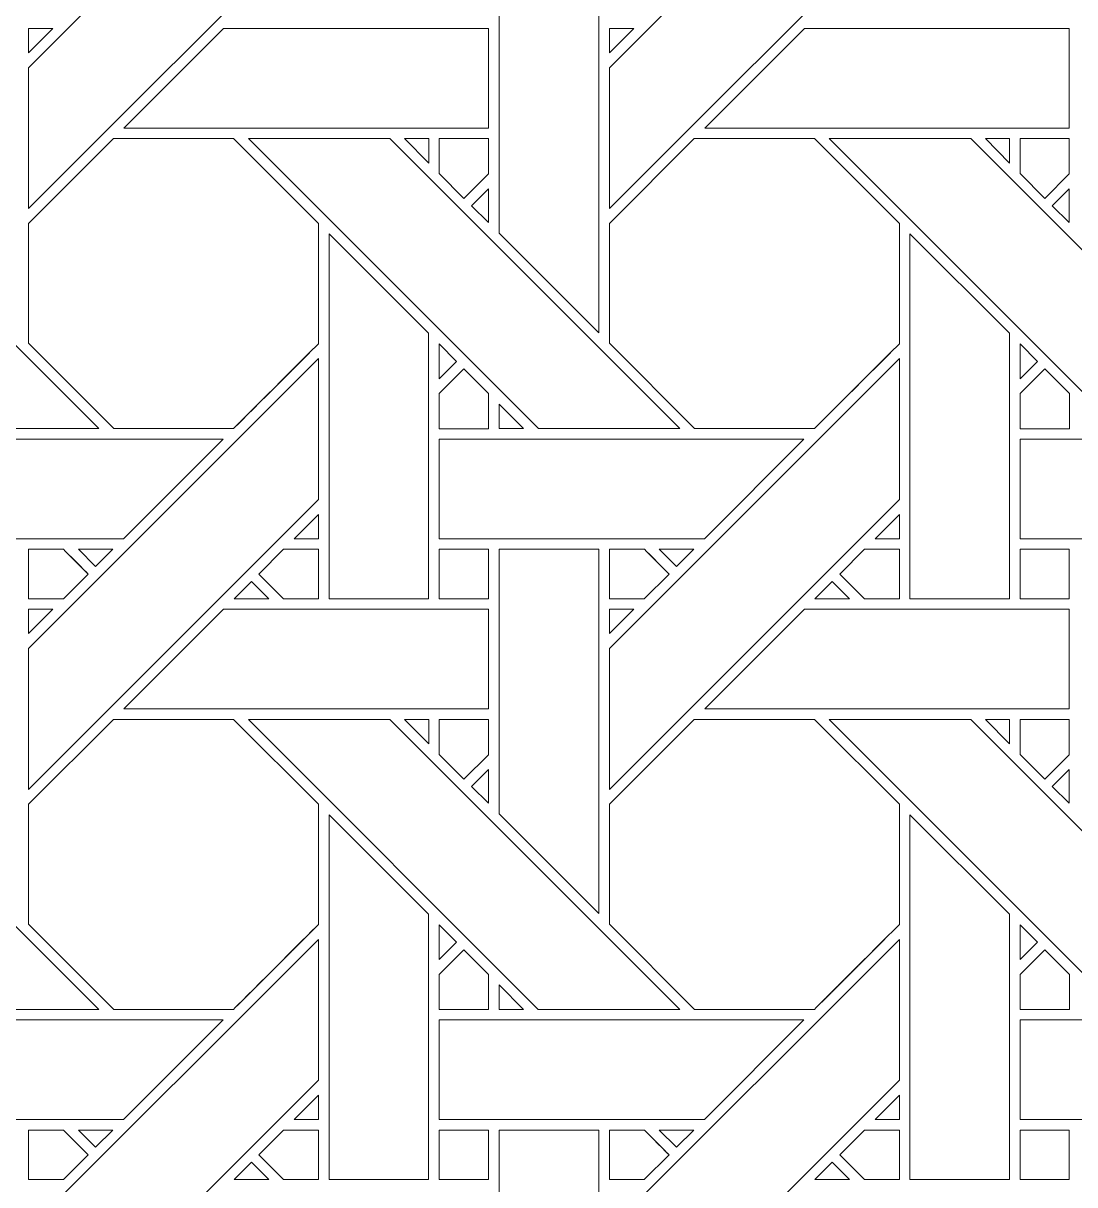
# Model space of a CAD drawing. Header units: inches. Extents: x 2.4 to 22.4, y -0.9 to 19.1.
# Drawn here: x 14.509 to 16.227, y 8.097 to 9.995 of the extents above; entities that cross this region are included whole.
import ezdxf

# ---------------------------------------------------------------- set-up
doc = ezdxf.new("R2010")
doc.units = ezdxf.units.IN
doc.header["$MEASUREMENT"] = 0
doc.layers.add('Design', color=7, linetype='Continuous', lineweight=0)

msp = doc.modelspace()

# ---------------------------------------------------------------- linework, layer by layer
at = {"layer": 'Design'}
for points, knots in [([(12.3829, 19.0948), (6.86, 19.0948), (2.3829, 14.6176), (2.3829, 9.0948), (2.3829, 3.5719), (6.86, -0.9052), (12.3829, -0.9052), (17.9057, -0.9052), (22.3829, 3.5719), (22.3829, 9.0948), (22.3829, 14.6176), (17.9057, 19.0948), (12.3829, 19.0948)], [0, 0, 0, 0, 1, 1, 1, 2, 2, 2, 3, 3, 3, 4, 4, 4, 4]), ([(12.3829, 17.972), (7.4801, 17.972), (3.5056, 13.9975), (3.5056, 9.0948), (3.5056, 4.192), (7.4801, 0.2175), (12.3829, 0.2175), (17.2856, 0.2175), (21.2601, 4.192), (21.2601, 9.0948), (21.2601, 13.9975), (17.2856, 17.972), (12.3829, 17.972)], [0, 0, 0, 0, 1, 1, 1, 2, 2, 2, 3, 3, 3, 4, 4, 4, 4]), ([(14.9915, 10.1654), (14.9915, 10.1654), (14.5179, 9.6917), (14.5179, 9.6917), (14.5179, 9.6917), (14.5179, 9.9218), (14.5179, 9.9218), (14.5179, 9.9218), (14.9915, 10.3954), (14.9915, 10.3954), (14.9915, 10.3954), (14.9915, 10.1654), (14.9915, 10.1654)], [0, 0, 0, 0, 1, 1, 1, 2, 2, 2, 3, 3, 3, 4, 4, 4, 4]), ([(15.9403, 10.1654), (15.9403, 10.1654), (15.4666, 9.6917), (15.4666, 9.6917), (15.4666, 9.6917), (15.4666, 9.9218), (15.4666, 9.9218), (15.4666, 9.9218), (15.9403, 10.3954), (15.9403, 10.3954), (15.9403, 10.3954), (15.9403, 10.1654), (15.9403, 10.1654)], [0, 0, 0, 0, 1, 1, 1, 2, 2, 2, 3, 3, 3, 4, 4, 4, 4]), ([(15.2865, 9.6517), (15.2865, 9.6517), (15.2865, 10.0839), (15.2865, 10.0839), (15.2865, 10.0839), (15.4494, 10.0839), (15.4494, 10.0839), (15.4494, 10.0839), (15.4494, 9.4888), (15.4494, 9.4888), (15.4494, 9.4888), (15.2865, 9.6517), (15.2865, 9.6517)], [0, 0, 0, 0, 1, 1, 1, 2, 2, 2, 3, 3, 3, 4, 4, 4, 4]), ([(14.5577, 9.986), (14.5577, 9.986), (14.5179, 9.9462), (14.5179, 9.9462), (14.5179, 9.9462), (14.5179, 9.986), (14.5179, 9.986), (14.5179, 9.986), (14.5577, 9.986), (14.5577, 9.986)], [0, 0, 0, 0, 1, 1, 1, 2, 2, 2, 3, 3, 3, 3]), ([(15.269, 9.986), (15.269, 9.986), (15.269, 9.8232), (15.269, 9.8232), (15.269, 9.8232), (14.6737, 9.8232), (14.6737, 9.8232), (14.6737, 9.8232), (14.8365, 9.986), (14.8365, 9.986), (14.8365, 9.986), (15.269, 9.986), (15.269, 9.986)], [0, 0, 0, 0, 1, 1, 1, 2, 2, 2, 3, 3, 3, 4, 4, 4, 4]), ([(15.5064, 9.986), (15.5064, 9.986), (15.4666, 9.9462), (15.4666, 9.9462), (15.4666, 9.9462), (15.4666, 9.986), (15.4666, 9.986), (15.4666, 9.986), (15.5064, 9.986), (15.5064, 9.986)], [0, 0, 0, 0, 1, 1, 1, 2, 2, 2, 3, 3, 3, 3]), ([(16.2177, 9.986), (16.2177, 9.986), (16.2177, 9.8232), (16.2177, 9.8232), (16.2177, 9.8232), (15.6224, 9.8232), (15.6224, 9.8232), (15.6224, 9.8232), (15.7853, 9.986), (15.7853, 9.986), (15.7853, 9.986), (16.2177, 9.986), (16.2177, 9.986)], [0, 0, 0, 0, 1, 1, 1, 2, 2, 2, 3, 3, 3, 4, 4, 4, 4]), ([(14.6329, 9.3324), (14.6329, 9.3324), (14.4018, 9.3324), (14.4018, 9.3324), (14.4018, 9.3324), (13.9283, 9.8061), (13.9283, 9.8061), (13.9283, 9.8061), (14.1592, 9.8061), (14.1592, 9.8061), (14.1592, 9.8061), (14.6329, 9.3324), (14.6329, 9.3324)], [0, 0, 0, 0, 1, 1, 1, 2, 2, 2, 3, 3, 3, 4, 4, 4, 4]), ([(14.6566, 9.8061), (14.6566, 9.8061), (14.8528, 9.8061), (14.8528, 9.8061), (14.8528, 9.8061), (14.9915, 9.6673), (14.9915, 9.6673), (14.9915, 9.6673), (14.9915, 9.4711), (14.9915, 9.4711), (14.9737, 9.4532), (14.8618, 9.3414), (14.8528, 9.3324), (14.8528, 9.3324), (14.6571, 9.3324), (14.6571, 9.3324), (14.6571, 9.3324), (14.5179, 9.4717), (14.5179, 9.4717), (14.5179, 9.4717), (14.5179, 9.6673), (14.5179, 9.6673), (14.5179, 9.6673), (14.6566, 9.8061), (14.6566, 9.8061)], [0, 0, 0, 0, 1, 1, 1, 2, 2, 2, 3, 3, 3, 4, 4, 4, 5, 5, 5, 6, 6, 6, 7, 7, 7, 8, 8, 8, 8]), ([(14.9915, 9.4711), (14.9733, 9.4528), (14.8615, 9.3411), (14.8528, 9.3324), (14.8528, 9.3324), (14.6571, 9.3324), (14.6571, 9.3324), (14.6571, 9.3324), (14.5179, 9.4717), (14.5179, 9.4717), (14.5179, 9.4717), (14.5179, 9.6673), (14.5179, 9.6673), (14.5179, 9.6673), (14.6566, 9.8061), (14.6566, 9.8061), (14.6566, 9.8061), (14.8528, 9.8061), (14.8528, 9.8061), (14.8528, 9.8061), (14.9915, 9.6673), (14.9915, 9.6673), (14.9915, 9.6673), (14.9915, 9.4711), (14.9915, 9.4711)], [0, 0, 0, 0, 1, 1, 1, 2, 2, 2, 3, 3, 3, 4, 4, 4, 5, 5, 5, 6, 6, 6, 7, 7, 7, 8, 8, 8, 8]), ([(15.5816, 9.3324), (15.5816, 9.3324), (15.3506, 9.3324), (15.3506, 9.3324), (15.3506, 9.3324), (14.877, 9.8061), (14.877, 9.8061), (14.877, 9.8061), (15.1079, 9.8061), (15.1079, 9.8061), (15.1079, 9.8061), (15.5816, 9.3324), (15.5816, 9.3324)], [0, 0, 0, 0, 1, 1, 1, 2, 2, 2, 3, 3, 3, 4, 4, 4, 4]), ([(15.1321, 9.8061), (15.1321, 9.8061), (15.1715, 9.8061), (15.1715, 9.8061), (15.1715, 9.8061), (15.1715, 9.7662), (15.1715, 9.7662), (15.1715, 9.7662), (15.1321, 9.8061), (15.1321, 9.8061)], [0, 0, 0, 0, 1, 1, 1, 2, 2, 2, 3, 3, 3, 3]), ([(15.269, 9.8061), (15.269, 9.8061), (15.269, 9.7485), (15.269, 9.7485), (15.269, 9.7485), (15.2291, 9.7085), (15.2291, 9.7085), (15.2291, 9.7085), (15.1887, 9.7489), (15.1887, 9.7489), (15.1887, 9.7489), (15.1887, 9.8061), (15.1887, 9.8061), (15.1887, 9.8061), (15.269, 9.8061), (15.269, 9.8061)], [0, 0, 0, 0, 1, 1, 1, 2, 2, 2, 3, 3, 3, 4, 4, 4, 5, 5, 5, 5]), ([(15.2291, 9.7085), (15.2291, 9.7085), (15.1887, 9.7489), (15.1887, 9.7489), (15.1887, 9.7489), (15.1887, 9.8061), (15.1887, 9.8061), (15.1887, 9.8061), (15.269, 9.8061), (15.269, 9.8061), (15.269, 9.8061), (15.269, 9.7485), (15.269, 9.7485), (15.269, 9.7485), (15.2291, 9.7085), (15.2291, 9.7085)], [0, 0, 0, 0, 1, 1, 1, 2, 2, 2, 3, 3, 3, 4, 4, 4, 5, 5, 5, 5]), ([(15.6053, 9.8061), (15.6053, 9.8061), (15.8015, 9.8061), (15.8015, 9.8061), (15.8015, 9.8061), (15.9403, 9.6673), (15.9403, 9.6673), (15.9403, 9.6673), (15.9403, 9.4711), (15.9403, 9.4711), (15.9225, 9.4532), (15.8105, 9.3414), (15.8016, 9.3324), (15.8016, 9.3324), (15.6058, 9.3324), (15.6058, 9.3324), (15.6058, 9.3324), (15.4666, 9.4717), (15.4666, 9.4717), (15.4666, 9.4717), (15.4666, 9.6673), (15.4666, 9.6673), (15.4666, 9.6673), (15.6053, 9.8061), (15.6053, 9.8061)], [0, 0, 0, 0, 1, 1, 1, 2, 2, 2, 3, 3, 3, 4, 4, 4, 5, 5, 5, 6, 6, 6, 7, 7, 7, 8, 8, 8, 8]), ([(15.9403, 9.4711), (15.9227, 9.4534), (15.8107, 9.3416), (15.8016, 9.3324), (15.8016, 9.3324), (15.6058, 9.3324), (15.6058, 9.3324), (15.6058, 9.3324), (15.4666, 9.4717), (15.4666, 9.4717), (15.4666, 9.4717), (15.4666, 9.6673), (15.4666, 9.6673), (15.4666, 9.6673), (15.6053, 9.8061), (15.6053, 9.8061), (15.6053, 9.8061), (15.8015, 9.8061), (15.8015, 9.8061), (15.8015, 9.8061), (15.9403, 9.6673), (15.9403, 9.6673), (15.9403, 9.6673), (15.9403, 9.4711), (15.9403, 9.4711)], [0, 0, 0, 0, 1, 1, 1, 2, 2, 2, 3, 3, 3, 4, 4, 4, 5, 5, 5, 6, 6, 6, 7, 7, 7, 8, 8, 8, 8]), ([(16.2993, 9.3324), (16.2993, 9.3324), (15.8257, 9.8061), (15.8257, 9.8061), (15.8257, 9.8061), (16.0567, 9.8061), (16.0567, 9.8061), (16.0567, 9.8061), (16.5303, 9.3324), (16.5303, 9.3324), (16.5303, 9.3324), (16.2993, 9.3324), (16.2993, 9.3324)], [0, 0, 0, 0, 1, 1, 1, 2, 2, 2, 3, 3, 3, 4, 4, 4, 4]), ([(16.1202, 9.8061), (16.1202, 9.8061), (16.1202, 9.7662), (16.1202, 9.7662), (16.1202, 9.7662), (16.0808, 9.8061), (16.0808, 9.8061), (16.0808, 9.8061), (16.1202, 9.8061), (16.1202, 9.8061)], [0, 0, 0, 0, 1, 1, 1, 2, 2, 2, 3, 3, 3, 3]), ([(16.2177, 9.8061), (16.2177, 9.8061), (16.2177, 9.7485), (16.2177, 9.7485), (16.2177, 9.7485), (16.1778, 9.7085), (16.1778, 9.7085), (16.1778, 9.7085), (16.1375, 9.7489), (16.1375, 9.7489), (16.1375, 9.7489), (16.1375, 9.8061), (16.1375, 9.8061), (16.1375, 9.8061), (16.2177, 9.8061), (16.2177, 9.8061)], [0, 0, 0, 0, 1, 1, 1, 2, 2, 2, 3, 3, 3, 4, 4, 4, 5, 5, 5, 5]), ([(16.1778, 9.7085), (16.1778, 9.7085), (16.1375, 9.7489), (16.1375, 9.7489), (16.1375, 9.7489), (16.1375, 9.8061), (16.1375, 9.8061), (16.1375, 9.8061), (16.2177, 9.8061), (16.2177, 9.8061), (16.2177, 9.8061), (16.2177, 9.7485), (16.2177, 9.7485), (16.2177, 9.7485), (16.1778, 9.7085), (16.1778, 9.7085)], [0, 0, 0, 0, 1, 1, 1, 2, 2, 2, 3, 3, 3, 4, 4, 4, 5, 5, 5, 5]), ([(15.269, 9.7242), (15.269, 9.7242), (15.269, 9.6691), (15.269, 9.6691), (15.269, 9.6691), (15.2412, 9.6964), (15.2412, 9.6964), (15.2412, 9.6964), (15.269, 9.7242), (15.269, 9.7242)], [0, 0, 0, 0, 1, 1, 1, 2, 2, 2, 3, 3, 3, 3]), ([(16.2177, 9.7242), (16.2177, 9.7242), (16.2177, 9.6691), (16.2177, 9.6691), (16.2177, 9.6691), (16.1899, 9.6964), (16.1899, 9.6964), (16.1899, 9.6964), (16.2177, 9.7242), (16.2177, 9.7242)], [0, 0, 0, 0, 1, 1, 1, 2, 2, 2, 3, 3, 3, 3]), ([(15.0087, 9.0544), (15.0087, 9.0544), (15.0087, 9.6503), (15.0087, 9.6503), (15.0087, 9.6503), (15.1714, 9.4881), (15.1714, 9.4881), (15.1714, 9.4881), (15.1714, 9.0544), (15.1714, 9.0544), (15.1714, 9.0544), (15.0087, 9.0544), (15.0087, 9.0544)], [0, 0, 0, 0, 1, 1, 1, 2, 2, 2, 3, 3, 3, 4, 4, 4, 4]), ([(15.9574, 9.0544), (15.9574, 9.0544), (15.9574, 9.6503), (15.9574, 9.6503), (15.9574, 9.6503), (16.1201, 9.4881), (16.1201, 9.4881), (16.1201, 9.4881), (16.1201, 9.0544), (16.1201, 9.0544), (16.1201, 9.0544), (15.9574, 9.0544), (15.9574, 9.0544)], [0, 0, 0, 0, 1, 1, 1, 2, 2, 2, 3, 3, 3, 4, 4, 4, 4]), ([(15.1887, 9.4138), (15.1887, 9.4138), (15.1887, 9.4706), (15.1887, 9.4706), (15.1887, 9.4706), (15.2169, 9.442), (15.2169, 9.442), (15.2169, 9.442), (15.1887, 9.4138), (15.1887, 9.4138)], [0, 0, 0, 0, 1, 1, 1, 2, 2, 2, 3, 3, 3, 3]), ([(16.1374, 9.4138), (16.1374, 9.4138), (16.1374, 9.4706), (16.1374, 9.4706), (16.1374, 9.4706), (16.1656, 9.442), (16.1656, 9.442), (16.1656, 9.442), (16.1374, 9.4138), (16.1374, 9.4138)], [0, 0, 0, 0, 1, 1, 1, 2, 2, 2, 3, 3, 3, 3]), ([(14.9915, 9.2166), (14.9915, 9.2166), (14.5179, 8.743), (14.5179, 8.743), (14.5179, 8.743), (14.5179, 8.9731), (14.5179, 8.9731), (14.5179, 8.9731), (14.9915, 9.4467), (14.9915, 9.4467), (14.9915, 9.4467), (14.9915, 9.2166), (14.9915, 9.2166)], [0, 0, 0, 0, 1, 1, 1, 2, 2, 2, 3, 3, 3, 4, 4, 4, 4]), ([(15.4666, 8.743), (15.4666, 8.743), (15.4666, 8.9731), (15.4666, 8.9731), (15.4666, 8.9731), (15.9403, 9.4467), (15.9403, 9.4467), (15.9403, 9.4467), (15.9403, 9.2166), (15.9403, 9.2166), (15.9403, 9.2166), (15.4666, 8.743), (15.4666, 8.743)], [0, 0, 0, 0, 1, 1, 1, 2, 2, 2, 3, 3, 3, 4, 4, 4, 4]), ([(15.1887, 9.3322), (15.1887, 9.3322), (15.1887, 9.3895), (15.1887, 9.3895), (15.1887, 9.3895), (15.2291, 9.4298), (15.2291, 9.4298), (15.2291, 9.4298), (15.2694, 9.3895), (15.2694, 9.3895), (15.2694, 9.3895), (15.2694, 9.3322), (15.2694, 9.3322), (15.2694, 9.3322), (15.1887, 9.3322), (15.1887, 9.3322)], [0, 0, 0, 0, 1, 1, 1, 2, 2, 2, 3, 3, 3, 4, 4, 4, 5, 5, 5, 5]), ([(15.2291, 9.4298), (15.2291, 9.4298), (15.2694, 9.3895), (15.2694, 9.3895), (15.2694, 9.3895), (15.2694, 9.3322), (15.2694, 9.3322), (15.2694, 9.3322), (15.1887, 9.3322), (15.1887, 9.3322), (15.1887, 9.3322), (15.1887, 9.3895), (15.1887, 9.3895), (15.1887, 9.3895), (15.2291, 9.4298), (15.2291, 9.4298)], [0, 0, 0, 0, 1, 1, 1, 2, 2, 2, 3, 3, 3, 4, 4, 4, 5, 5, 5, 5]), ([(16.1375, 9.3322), (16.1375, 9.3322), (16.1375, 9.3895), (16.1375, 9.3895), (16.1375, 9.3895), (16.1778, 9.4298), (16.1778, 9.4298), (16.1778, 9.4298), (16.2181, 9.3895), (16.2181, 9.3895), (16.2181, 9.3895), (16.2181, 9.3322), (16.2181, 9.3322), (16.2181, 9.3322), (16.1375, 9.3322), (16.1375, 9.3322)], [0, 0, 0, 0, 1, 1, 1, 2, 2, 2, 3, 3, 3, 4, 4, 4, 5, 5, 5, 5]), ([(16.1778, 9.4298), (16.1778, 9.4298), (16.2181, 9.3895), (16.2181, 9.3895), (16.2181, 9.3895), (16.2181, 9.3322), (16.2181, 9.3322), (16.2181, 9.3322), (16.1375, 9.3322), (16.1375, 9.3322), (16.1375, 9.3322), (16.1375, 9.3895), (16.1375, 9.3895), (16.1375, 9.3895), (16.1778, 9.4298), (16.1778, 9.4298)], [0, 0, 0, 0, 1, 1, 1, 2, 2, 2, 3, 3, 3, 4, 4, 4, 5, 5, 5, 5]), ([(15.2866, 9.3324), (15.2866, 9.3324), (15.2866, 9.3722), (15.2866, 9.3722), (15.2866, 9.3722), (15.3264, 9.3324), (15.3264, 9.3324), (15.3264, 9.3324), (15.2866, 9.3324), (15.2866, 9.3324)], [0, 0, 0, 0, 1, 1, 1, 2, 2, 2, 3, 3, 3, 3]), ([(14.8357, 9.3152), (14.8357, 9.3152), (14.673, 9.1525), (14.673, 9.1525), (14.673, 9.1525), (14.24, 9.1525), (14.24, 9.1525), (14.24, 9.1525), (14.24, 9.3152), (14.24, 9.3152), (14.24, 9.3152), (14.8357, 9.3152), (14.8357, 9.3152)], [0, 0, 0, 0, 1, 1, 1, 2, 2, 2, 3, 3, 3, 4, 4, 4, 4]), ([(15.6217, 9.1525), (15.6217, 9.1525), (15.1887, 9.1525), (15.1887, 9.1525), (15.1887, 9.1525), (15.1887, 9.3152), (15.1887, 9.3152), (15.1887, 9.3152), (15.7844, 9.3152), (15.7844, 9.3152), (15.7844, 9.3152), (15.6217, 9.1525), (15.6217, 9.1525)], [0, 0, 0, 0, 1, 1, 1, 2, 2, 2, 3, 3, 3, 4, 4, 4, 4]), ([(16.5704, 9.1525), (16.5704, 9.1525), (16.1375, 9.1525), (16.1375, 9.1525), (16.1375, 9.1525), (16.1375, 9.3152), (16.1375, 9.3152), (16.1375, 9.3152), (16.7332, 9.3152), (16.7332, 9.3152), (16.7332, 9.3152), (16.5704, 9.1525), (16.5704, 9.1525)], [0, 0, 0, 0, 1, 1, 1, 2, 2, 2, 3, 3, 3, 4, 4, 4, 4]), ([(14.9517, 9.1525), (14.9517, 9.1525), (14.9915, 9.1923), (14.9915, 9.1923), (14.9915, 9.1923), (14.9915, 9.1525), (14.9915, 9.1525), (14.9915, 9.1525), (14.9517, 9.1525), (14.9517, 9.1525)], [0, 0, 0, 0, 1, 1, 1, 2, 2, 2, 3, 3, 3, 3]), ([(15.9403, 9.1923), (15.9403, 9.1923), (15.9403, 9.1525), (15.9403, 9.1525), (15.9403, 9.1525), (15.9005, 9.1525), (15.9005, 9.1525), (15.9005, 9.1525), (15.9403, 9.1923), (15.9403, 9.1923)], [0, 0, 0, 0, 1, 1, 1, 2, 2, 2, 3, 3, 3, 3]), ([(14.5749, 9.1352), (14.5801, 9.1301), (14.6108, 9.0993), (14.6153, 9.0948), (14.6153, 9.0948), (14.5748, 9.0544), (14.5748, 9.0544), (14.5748, 9.0544), (14.5179, 9.0544), (14.5179, 9.0544), (14.5179, 9.0544), (14.5179, 9.1352), (14.5179, 9.1352), (14.5179, 9.1352), (14.5749, 9.1352), (14.5749, 9.1352)], [0, 0, 0, 0, 1, 1, 1, 2, 2, 2, 3, 3, 3, 4, 4, 4, 5, 5, 5, 5]), ([(14.5179, 9.0544), (14.5179, 9.0544), (14.5179, 9.1352), (14.5179, 9.1352), (14.5179, 9.1352), (14.5749, 9.1352), (14.5749, 9.1352), (14.5803, 9.1298), (14.6111, 9.099), (14.6153, 9.0948), (14.6153, 9.0948), (14.5748, 9.0544), (14.5748, 9.0544), (14.5748, 9.0544), (14.5179, 9.0544), (14.5179, 9.0544)], [0, 0, 0, 0, 1, 1, 1, 2, 2, 2, 3, 3, 3, 4, 4, 4, 5, 5, 5, 5]), ([(14.5993, 9.1352), (14.5993, 9.1352), (14.6558, 9.1352), (14.6558, 9.1352), (14.6558, 9.1352), (14.6275, 9.107), (14.6275, 9.107), (14.6275, 9.107), (14.5993, 9.1352), (14.5993, 9.1352)], [0, 0, 0, 0, 1, 1, 1, 2, 2, 2, 3, 3, 3, 3]), ([(14.9344, 9.0544), (14.9344, 9.0544), (14.8941, 9.0948), (14.8941, 9.0948), (14.8941, 9.0948), (14.9345, 9.1352), (14.9345, 9.1352), (14.9345, 9.1352), (14.9915, 9.1352), (14.9915, 9.1352), (14.9915, 9.1352), (14.9915, 9.0544), (14.9915, 9.0544), (14.9915, 9.0544), (14.9344, 9.0544), (14.9344, 9.0544)], [0, 0, 0, 0, 1, 1, 1, 2, 2, 2, 3, 3, 3, 4, 4, 4, 5, 5, 5, 5]), ([(14.9915, 9.0544), (14.9915, 9.0544), (14.9344, 9.0544), (14.9344, 9.0544), (14.9344, 9.0544), (14.8941, 9.0948), (14.8941, 9.0948), (14.8941, 9.0948), (14.9345, 9.1352), (14.9345, 9.1352), (14.9345, 9.1352), (14.9915, 9.1352), (14.9915, 9.1352), (14.9915, 9.1352), (14.9915, 9.0544), (14.9915, 9.0544)], [0, 0, 0, 0, 1, 1, 1, 2, 2, 2, 3, 3, 3, 4, 4, 4, 5, 5, 5, 5]), ([(15.1887, 9.1352), (15.1887, 9.1352), (15.269, 9.1352), (15.269, 9.1352), (15.269, 9.1352), (15.269, 9.0544), (15.269, 9.0544), (15.269, 9.0544), (15.1887, 9.0544), (15.1887, 9.0544), (15.1887, 9.0544), (15.1887, 9.1352), (15.1887, 9.1352)], [0, 0, 0, 0, 1, 1, 1, 2, 2, 2, 3, 3, 3, 4, 4, 4, 4]), ([(15.1887, 9.0544), (15.1887, 9.0544), (15.1887, 9.1352), (15.1887, 9.1352), (15.1887, 9.1352), (15.269, 9.1352), (15.269, 9.1352), (15.269, 9.1352), (15.269, 9.0544), (15.269, 9.0544), (15.269, 9.0544), (15.1887, 9.0544), (15.1887, 9.0544)], [0, 0, 0, 0, 1, 1, 1, 2, 2, 2, 3, 3, 3, 4, 4, 4, 4]), ([(15.2865, 8.703), (15.2865, 8.703), (15.2865, 9.1352), (15.2865, 9.1352), (15.2865, 9.1352), (15.4494, 9.1352), (15.4494, 9.1352), (15.4494, 9.1352), (15.4494, 8.5401), (15.4494, 8.5401), (15.4494, 8.5401), (15.2865, 8.703), (15.2865, 8.703)], [0, 0, 0, 0, 1, 1, 1, 2, 2, 2, 3, 3, 3, 4, 4, 4, 4]), ([(15.5237, 9.1352), (15.5288, 9.1301), (15.5596, 9.0993), (15.564, 9.0948), (15.564, 9.0948), (15.5236, 9.0544), (15.5236, 9.0544), (15.5236, 9.0544), (15.4666, 9.0544), (15.4666, 9.0544), (15.4666, 9.0544), (15.4666, 9.1352), (15.4666, 9.1352), (15.4666, 9.1352), (15.5237, 9.1352), (15.5237, 9.1352)], [0, 0, 0, 0, 1, 1, 1, 2, 2, 2, 3, 3, 3, 4, 4, 4, 5, 5, 5, 5]), ([(15.564, 9.0948), (15.564, 9.0948), (15.5236, 9.0544), (15.5236, 9.0544), (15.5236, 9.0544), (15.4666, 9.0544), (15.4666, 9.0544), (15.4666, 9.0544), (15.4666, 9.1352), (15.4666, 9.1352), (15.4666, 9.1352), (15.5237, 9.1352), (15.5237, 9.1352), (15.5294, 9.1295), (15.564, 9.0948), (15.564, 9.0948)], [0, 0, 0, 0, 1, 1, 1, 2, 2, 2, 3, 3, 3, 4, 4, 4, 5, 5, 5, 5]), ([(15.548, 9.1352), (15.548, 9.1352), (15.6045, 9.1352), (15.6045, 9.1352), (15.6045, 9.1352), (15.5762, 9.107), (15.5762, 9.107), (15.5762, 9.107), (15.548, 9.1352), (15.548, 9.1352)], [0, 0, 0, 0, 1, 1, 1, 2, 2, 2, 3, 3, 3, 3]), ([(15.8832, 9.0544), (15.8832, 9.0544), (15.8428, 9.0948), (15.8428, 9.0948), (15.8428, 9.0948), (15.8832, 9.1352), (15.8832, 9.1352), (15.8832, 9.1352), (15.9403, 9.1352), (15.9403, 9.1352), (15.9403, 9.1352), (15.9403, 9.0544), (15.9403, 9.0544), (15.9403, 9.0544), (15.8832, 9.0544), (15.8832, 9.0544)], [0, 0, 0, 0, 1, 1, 1, 2, 2, 2, 3, 3, 3, 4, 4, 4, 5, 5, 5, 5]), ([(15.9403, 9.0544), (15.9403, 9.0544), (15.8832, 9.0544), (15.8832, 9.0544), (15.8832, 9.0544), (15.8428, 9.0948), (15.8428, 9.0948), (15.8428, 9.0948), (15.8832, 9.1352), (15.8832, 9.1352), (15.8832, 9.1352), (15.9403, 9.1352), (15.9403, 9.1352), (15.9403, 9.1352), (15.9403, 9.0544), (15.9403, 9.0544)], [0, 0, 0, 0, 1, 1, 1, 2, 2, 2, 3, 3, 3, 4, 4, 4, 5, 5, 5, 5]), ([(16.2177, 9.0544), (16.2177, 9.0544), (16.1375, 9.0544), (16.1375, 9.0544), (16.1375, 9.0544), (16.1375, 9.1352), (16.1375, 9.1352), (16.1375, 9.1352), (16.2177, 9.1352), (16.2177, 9.1352), (16.2177, 9.1352), (16.2177, 9.0544), (16.2177, 9.0544)], [0, 0, 0, 0, 1, 1, 1, 2, 2, 2, 3, 3, 3, 4, 4, 4, 4]), ([(16.1375, 9.0544), (16.1375, 9.0544), (16.1375, 9.1352), (16.1375, 9.1352), (16.1375, 9.1352), (16.2177, 9.1352), (16.2177, 9.1352), (16.2177, 9.1352), (16.2177, 9.0544), (16.2177, 9.0544), (16.2177, 9.0544), (16.1375, 9.0544), (16.1375, 9.0544)], [0, 0, 0, 0, 1, 1, 1, 2, 2, 2, 3, 3, 3, 4, 4, 4, 4]), ([(14.8537, 9.0544), (14.8537, 9.0544), (14.8819, 9.0827), (14.8819, 9.0827), (14.8819, 9.0827), (14.9102, 9.0544), (14.9102, 9.0544), (14.9102, 9.0544), (14.8537, 9.0544), (14.8537, 9.0544)], [0, 0, 0, 0, 1, 1, 1, 2, 2, 2, 3, 3, 3, 3]), ([(15.8307, 9.0827), (15.8307, 9.0827), (15.8589, 9.0544), (15.8589, 9.0544), (15.8589, 9.0544), (15.8024, 9.0544), (15.8024, 9.0544), (15.8024, 9.0544), (15.8307, 9.0827), (15.8307, 9.0827)], [0, 0, 0, 0, 1, 1, 1, 2, 2, 2, 3, 3, 3, 3]), ([(14.5577, 9.0373), (14.5577, 9.0373), (14.5179, 8.9974), (14.5179, 8.9974), (14.5179, 8.9974), (14.5179, 9.0373), (14.5179, 9.0373), (14.5179, 9.0373), (14.5577, 9.0373), (14.5577, 9.0373)], [0, 0, 0, 0, 1, 1, 1, 2, 2, 2, 3, 3, 3, 3]), ([(15.269, 9.0373), (15.269, 9.0373), (15.269, 8.8745), (15.269, 8.8745), (15.269, 8.8745), (14.6737, 8.8745), (14.6737, 8.8745), (14.6737, 8.8745), (14.8365, 9.0373), (14.8365, 9.0373), (14.8365, 9.0373), (15.269, 9.0373), (15.269, 9.0373)], [0, 0, 0, 0, 1, 1, 1, 2, 2, 2, 3, 3, 3, 4, 4, 4, 4]), ([(15.5064, 9.0373), (15.5064, 9.0373), (15.4666, 8.9975), (15.4666, 8.9975), (15.4666, 8.9975), (15.4666, 9.0373), (15.4666, 9.0373), (15.4666, 9.0373), (15.5064, 9.0373), (15.5064, 9.0373)], [0, 0, 0, 0, 1, 1, 1, 2, 2, 2, 3, 3, 3, 3]), ([(16.2177, 9.0373), (16.2177, 9.0373), (16.2177, 8.8745), (16.2177, 8.8745), (16.2177, 8.8745), (15.6224, 8.8745), (15.6224, 8.8745), (15.6224, 8.8745), (15.7853, 9.0373), (15.7853, 9.0373), (15.7853, 9.0373), (16.2177, 9.0373), (16.2177, 9.0373)], [0, 0, 0, 0, 1, 1, 1, 2, 2, 2, 3, 3, 3, 4, 4, 4, 4]), ([(14.4018, 8.3837), (14.4018, 8.3837), (13.9283, 8.8573), (13.9283, 8.8573), (13.9283, 8.8573), (14.1592, 8.8573), (14.1592, 8.8573), (14.1592, 8.8573), (14.6329, 8.3837), (14.6329, 8.3837), (14.6329, 8.3837), (14.4018, 8.3837), (14.4018, 8.3837)], [0, 0, 0, 0, 1, 1, 1, 2, 2, 2, 3, 3, 3, 4, 4, 4, 4]), ([(14.6566, 8.8573), (14.6566, 8.8573), (14.8528, 8.8573), (14.8528, 8.8573), (14.8528, 8.8573), (14.9915, 8.7186), (14.9915, 8.7186), (14.9915, 8.7186), (14.9915, 8.5224), (14.9915, 8.5224), (14.9737, 8.5045), (14.8618, 8.3927), (14.8528, 8.3837), (14.8528, 8.3837), (14.6571, 8.3837), (14.6571, 8.3837), (14.6571, 8.3837), (14.5179, 8.5229), (14.5179, 8.5229), (14.5179, 8.5229), (14.5179, 8.7186), (14.5179, 8.7186), (14.5179, 8.7186), (14.6566, 8.8573), (14.6566, 8.8573)], [0, 0, 0, 0, 1, 1, 1, 2, 2, 2, 3, 3, 3, 4, 4, 4, 5, 5, 5, 6, 6, 6, 7, 7, 7, 8, 8, 8, 8]), ([(14.9915, 8.5224), (14.9735, 8.5042), (14.8616, 8.3925), (14.8528, 8.3837), (14.8528, 8.3837), (14.6571, 8.3837), (14.6571, 8.3837), (14.6571, 8.3837), (14.5179, 8.5229), (14.5179, 8.5229), (14.5179, 8.5229), (14.5179, 8.7186), (14.5179, 8.7186), (14.5179, 8.7186), (14.6566, 8.8573), (14.6566, 8.8573), (14.6566, 8.8573), (14.8528, 8.8573), (14.8528, 8.8573), (14.8528, 8.8573), (14.9915, 8.7186), (14.9915, 8.7186), (14.9915, 8.7186), (14.9915, 8.5224), (14.9915, 8.5224)], [0, 0, 0, 0, 1, 1, 1, 2, 2, 2, 3, 3, 3, 4, 4, 4, 5, 5, 5, 6, 6, 6, 7, 7, 7, 8, 8, 8, 8]), ([(15.3505, 8.3837), (15.3505, 8.3837), (14.877, 8.8573), (14.877, 8.8573), (14.877, 8.8573), (15.1079, 8.8573), (15.1079, 8.8573), (15.1079, 8.8573), (15.5816, 8.3837), (15.5816, 8.3837), (15.5816, 8.3837), (15.3505, 8.3837), (15.3505, 8.3837)], [0, 0, 0, 0, 1, 1, 1, 2, 2, 2, 3, 3, 3, 4, 4, 4, 4]), ([(15.1715, 8.8573), (15.1715, 8.8573), (15.1715, 8.8175), (15.1715, 8.8175), (15.1715, 8.8175), (15.1321, 8.8573), (15.1321, 8.8573), (15.1321, 8.8573), (15.1715, 8.8573), (15.1715, 8.8573)], [0, 0, 0, 0, 1, 1, 1, 2, 2, 2, 3, 3, 3, 3]), ([(15.269, 8.8573), (15.269, 8.8573), (15.269, 8.7997), (15.269, 8.7997), (15.269, 8.7997), (15.2291, 8.7598), (15.2291, 8.7598), (15.2291, 8.7598), (15.1887, 8.8001), (15.1887, 8.8001), (15.1887, 8.8001), (15.1887, 8.8573), (15.1887, 8.8573), (15.1887, 8.8573), (15.269, 8.8573), (15.269, 8.8573)], [0, 0, 0, 0, 1, 1, 1, 2, 2, 2, 3, 3, 3, 4, 4, 4, 5, 5, 5, 5]), ([(15.2291, 8.7598), (15.2291, 8.7598), (15.1887, 8.8001), (15.1887, 8.8001), (15.1887, 8.8001), (15.1887, 8.8573), (15.1887, 8.8573), (15.1887, 8.8573), (15.269, 8.8573), (15.269, 8.8573), (15.269, 8.8573), (15.269, 8.7997), (15.269, 8.7997), (15.269, 8.7997), (15.2291, 8.7598), (15.2291, 8.7598)], [0, 0, 0, 0, 1, 1, 1, 2, 2, 2, 3, 3, 3, 4, 4, 4, 5, 5, 5, 5]), ([(15.6053, 8.8573), (15.6053, 8.8573), (15.8015, 8.8573), (15.8015, 8.8573), (15.8015, 8.8573), (15.9403, 8.7186), (15.9403, 8.7186), (15.9403, 8.7186), (15.9403, 8.5224), (15.9403, 8.5224), (15.9225, 8.5044), (15.8105, 8.3927), (15.8016, 8.3837), (15.8016, 8.3837), (15.6058, 8.3837), (15.6058, 8.3837), (15.6058, 8.3837), (15.4666, 8.5229), (15.4666, 8.5229), (15.4666, 8.5229), (15.4666, 8.7186), (15.4666, 8.7186), (15.4666, 8.7186), (15.6053, 8.8573), (15.6053, 8.8573)], [0, 0, 0, 0, 1, 1, 1, 2, 2, 2, 3, 3, 3, 4, 4, 4, 5, 5, 5, 6, 6, 6, 7, 7, 7, 8, 8, 8, 8]), ([(15.9403, 8.5224), (15.9221, 8.5041), (15.8102, 8.3924), (15.8016, 8.3837), (15.8016, 8.3837), (15.6058, 8.3837), (15.6058, 8.3837), (15.6058, 8.3837), (15.4666, 8.5229), (15.4666, 8.5229), (15.4666, 8.5229), (15.4666, 8.7186), (15.4666, 8.7186), (15.4666, 8.7186), (15.6053, 8.8573), (15.6053, 8.8573), (15.6053, 8.8573), (15.8015, 8.8573), (15.8015, 8.8573), (15.8015, 8.8573), (15.9403, 8.7186), (15.9403, 8.7186), (15.9403, 8.7186), (15.9403, 8.5224), (15.9403, 8.5224)], [0, 0, 0, 0, 1, 1, 1, 2, 2, 2, 3, 3, 3, 4, 4, 4, 5, 5, 5, 6, 6, 6, 7, 7, 7, 8, 8, 8, 8]), ([(16.2993, 8.3837), (16.2993, 8.3837), (15.8257, 8.8573), (15.8257, 8.8573), (15.8257, 8.8573), (16.0567, 8.8573), (16.0567, 8.8573), (16.0567, 8.8573), (16.5303, 8.3837), (16.5303, 8.3837), (16.5303, 8.3837), (16.2993, 8.3837), (16.2993, 8.3837)], [0, 0, 0, 0, 1, 1, 1, 2, 2, 2, 3, 3, 3, 4, 4, 4, 4]), ([(16.1202, 8.8573), (16.1202, 8.8573), (16.1202, 8.8175), (16.1202, 8.8175), (16.1202, 8.8175), (16.0808, 8.8573), (16.0808, 8.8573), (16.0808, 8.8573), (16.1202, 8.8573), (16.1202, 8.8573)], [0, 0, 0, 0, 1, 1, 1, 2, 2, 2, 3, 3, 3, 3]), ([(16.2177, 8.8573), (16.2177, 8.8573), (16.2177, 8.7997), (16.2177, 8.7997), (16.2177, 8.7997), (16.1778, 8.7598), (16.1778, 8.7598), (16.1778, 8.7598), (16.1375, 8.8001), (16.1375, 8.8001), (16.1375, 8.8001), (16.1375, 8.8573), (16.1375, 8.8573), (16.1375, 8.8573), (16.2177, 8.8573), (16.2177, 8.8573)], [0, 0, 0, 0, 1, 1, 1, 2, 2, 2, 3, 3, 3, 4, 4, 4, 5, 5, 5, 5]), ([(16.1778, 8.7598), (16.1778, 8.7598), (16.1375, 8.8001), (16.1375, 8.8001), (16.1375, 8.8001), (16.1375, 8.8573), (16.1375, 8.8573), (16.1375, 8.8573), (16.2177, 8.8573), (16.2177, 8.8573), (16.2177, 8.8573), (16.2177, 8.7997), (16.2177, 8.7997), (16.2177, 8.7997), (16.1778, 8.7598), (16.1778, 8.7598)], [0, 0, 0, 0, 1, 1, 1, 2, 2, 2, 3, 3, 3, 4, 4, 4, 5, 5, 5, 5]), ([(15.269, 8.7755), (15.269, 8.7755), (15.269, 8.7203), (15.269, 8.7203), (15.269, 8.7203), (15.2412, 8.7477), (15.2412, 8.7477), (15.2412, 8.7477), (15.269, 8.7755), (15.269, 8.7755)], [0, 0, 0, 0, 1, 1, 1, 2, 2, 2, 3, 3, 3, 3]), ([(16.2177, 8.7755), (16.2177, 8.7755), (16.2177, 8.7203), (16.2177, 8.7203), (16.2177, 8.7203), (16.1899, 8.7477), (16.1899, 8.7477), (16.1899, 8.7477), (16.2177, 8.7755), (16.2177, 8.7755)], [0, 0, 0, 0, 1, 1, 1, 2, 2, 2, 3, 3, 3, 3]), ([(15.0087, 8.1057), (15.0087, 8.1057), (15.0087, 8.7015), (15.0087, 8.7015), (15.0087, 8.7015), (15.1714, 8.5394), (15.1714, 8.5394), (15.1714, 8.5394), (15.1714, 8.1057), (15.1714, 8.1057), (15.1714, 8.1057), (15.0087, 8.1057), (15.0087, 8.1057)], [0, 0, 0, 0, 1, 1, 1, 2, 2, 2, 3, 3, 3, 4, 4, 4, 4]), ([(15.9574, 8.1057), (15.9574, 8.1057), (15.9574, 8.7015), (15.9574, 8.7015), (15.9574, 8.7015), (16.1201, 8.5394), (16.1201, 8.5394), (16.1201, 8.5394), (16.1201, 8.1057), (16.1201, 8.1057), (16.1201, 8.1057), (15.9574, 8.1057), (15.9574, 8.1057)], [0, 0, 0, 0, 1, 1, 1, 2, 2, 2, 3, 3, 3, 4, 4, 4, 4]), ([(15.1887, 8.4651), (15.1887, 8.4651), (15.1887, 8.5219), (15.1887, 8.5219), (15.1887, 8.5219), (15.2169, 8.4933), (15.2169, 8.4933), (15.2169, 8.4933), (15.1887, 8.4651), (15.1887, 8.4651)], [0, 0, 0, 0, 1, 1, 1, 2, 2, 2, 3, 3, 3, 3]), ([(16.1374, 8.4651), (16.1374, 8.4651), (16.1374, 8.5219), (16.1374, 8.5219), (16.1374, 8.5219), (16.1656, 8.4933), (16.1656, 8.4933), (16.1656, 8.4933), (16.1374, 8.4651), (16.1374, 8.4651)], [0, 0, 0, 0, 1, 1, 1, 2, 2, 2, 3, 3, 3, 3]), ([(14.9915, 8.2679), (14.9915, 8.2679), (14.5179, 7.7943), (14.5179, 7.7943), (14.5179, 7.7943), (14.5179, 8.0244), (14.5179, 8.0244), (14.5179, 8.0244), (14.9915, 8.498), (14.9915, 8.498), (14.9915, 8.498), (14.9915, 8.2679), (14.9915, 8.2679)], [0, 0, 0, 0, 1, 1, 1, 2, 2, 2, 3, 3, 3, 4, 4, 4, 4]), ([(15.4666, 7.7943), (15.4666, 7.7943), (15.4666, 8.0244), (15.4666, 8.0244), (15.4666, 8.0244), (15.9403, 8.498), (15.9403, 8.498), (15.9403, 8.498), (15.9403, 8.2679), (15.9403, 8.2679), (15.9403, 8.2679), (15.4666, 7.7943), (15.4666, 7.7943)], [0, 0, 0, 0, 1, 1, 1, 2, 2, 2, 3, 3, 3, 4, 4, 4, 4]), ([(15.1887, 8.3834), (15.1887, 8.3834), (15.1887, 8.4407), (15.1887, 8.4407), (15.1887, 8.4407), (15.2291, 8.4811), (15.2291, 8.4811), (15.2291, 8.4811), (15.2694, 8.4407), (15.2694, 8.4407), (15.2694, 8.4407), (15.2694, 8.3834), (15.2694, 8.3834), (15.2694, 8.3834), (15.1887, 8.3834), (15.1887, 8.3834)], [0, 0, 0, 0, 1, 1, 1, 2, 2, 2, 3, 3, 3, 4, 4, 4, 5, 5, 5, 5]), ([(15.2291, 8.4811), (15.2291, 8.4811), (15.2694, 8.4407), (15.2694, 8.4407), (15.2694, 8.4407), (15.2694, 8.3834), (15.2694, 8.3834), (15.2694, 8.3834), (15.1887, 8.3834), (15.1887, 8.3834), (15.1887, 8.3834), (15.1887, 8.4407), (15.1887, 8.4407), (15.1887, 8.4407), (15.2291, 8.4811), (15.2291, 8.4811)], [0, 0, 0, 0, 1, 1, 1, 2, 2, 2, 3, 3, 3, 4, 4, 4, 5, 5, 5, 5]), ([(16.1375, 8.3834), (16.1375, 8.3834), (16.1375, 8.4407), (16.1375, 8.4407), (16.1375, 8.4407), (16.1778, 8.4811), (16.1778, 8.4811), (16.1778, 8.4811), (16.2181, 8.4407), (16.2181, 8.4407), (16.2181, 8.4407), (16.2181, 8.3834), (16.2181, 8.3834), (16.2181, 8.3834), (16.1375, 8.3834), (16.1375, 8.3834)], [0, 0, 0, 0, 1, 1, 1, 2, 2, 2, 3, 3, 3, 4, 4, 4, 5, 5, 5, 5]), ([(16.1778, 8.4811), (16.1778, 8.4811), (16.2181, 8.4407), (16.2181, 8.4407), (16.2181, 8.4407), (16.2181, 8.3834), (16.2181, 8.3834), (16.2181, 8.3834), (16.1375, 8.3834), (16.1375, 8.3834), (16.1375, 8.3834), (16.1375, 8.4407), (16.1375, 8.4407), (16.1375, 8.4407), (16.1778, 8.4811), (16.1778, 8.4811)], [0, 0, 0, 0, 1, 1, 1, 2, 2, 2, 3, 3, 3, 4, 4, 4, 5, 5, 5, 5]), ([(15.2866, 8.3837), (15.2866, 8.3837), (15.2866, 8.4235), (15.2866, 8.4235), (15.2866, 8.4235), (15.3264, 8.3837), (15.3264, 8.3837), (15.3264, 8.3837), (15.2866, 8.3837), (15.2866, 8.3837)], [0, 0, 0, 0, 1, 1, 1, 2, 2, 2, 3, 3, 3, 3]), ([(14.24, 8.2037), (14.24, 8.2037), (14.24, 8.3664), (14.24, 8.3664), (14.24, 8.3664), (14.8357, 8.3664), (14.8357, 8.3664), (14.8357, 8.3664), (14.673, 8.2037), (14.673, 8.2037), (14.673, 8.2037), (14.24, 8.2037), (14.24, 8.2037)], [0, 0, 0, 0, 1, 1, 1, 2, 2, 2, 3, 3, 3, 4, 4, 4, 4]), ([(15.6217, 8.2037), (15.6217, 8.2037), (15.1887, 8.2037), (15.1887, 8.2037), (15.1887, 8.2037), (15.1887, 8.3664), (15.1887, 8.3664), (15.1887, 8.3664), (15.7844, 8.3664), (15.7844, 8.3664), (15.7844, 8.3664), (15.6217, 8.2037), (15.6217, 8.2037)], [0, 0, 0, 0, 1, 1, 1, 2, 2, 2, 3, 3, 3, 4, 4, 4, 4]), ([(16.5704, 8.2037), (16.5704, 8.2037), (16.1375, 8.2037), (16.1375, 8.2037), (16.1375, 8.2037), (16.1375, 8.3664), (16.1375, 8.3664), (16.1375, 8.3664), (16.7332, 8.3664), (16.7332, 8.3664), (16.7332, 8.3664), (16.5704, 8.2037), (16.5704, 8.2037)], [0, 0, 0, 0, 1, 1, 1, 2, 2, 2, 3, 3, 3, 4, 4, 4, 4]), ([(14.9517, 8.2038), (14.9517, 8.2038), (14.9915, 8.2435), (14.9915, 8.2435), (14.9915, 8.2435), (14.9915, 8.2038), (14.9915, 8.2038), (14.9915, 8.2038), (14.9517, 8.2038), (14.9517, 8.2038)], [0, 0, 0, 0, 1, 1, 1, 2, 2, 2, 3, 3, 3, 3]), ([(15.9403, 8.2435), (15.9403, 8.2435), (15.9403, 8.2038), (15.9403, 8.2038), (15.9403, 8.2038), (15.9005, 8.2038), (15.9005, 8.2038), (15.9005, 8.2038), (15.9403, 8.2435), (15.9403, 8.2435)], [0, 0, 0, 0, 1, 1, 1, 2, 2, 2, 3, 3, 3, 3]), ([(14.5749, 8.1865), (14.5801, 8.1813), (14.6108, 8.1505), (14.6153, 8.1461), (14.6153, 8.1461), (14.5748, 8.1057), (14.5748, 8.1057), (14.5748, 8.1057), (14.5179, 8.1057), (14.5179, 8.1057), (14.5179, 8.1057), (14.5179, 8.1865), (14.5179, 8.1865), (14.5179, 8.1865), (14.5749, 8.1865), (14.5749, 8.1865)], [0, 0, 0, 0, 1, 1, 1, 2, 2, 2, 3, 3, 3, 4, 4, 4, 5, 5, 5, 5]), ([(14.5179, 8.1057), (14.5179, 8.1057), (14.5179, 8.1865), (14.5179, 8.1865), (14.5179, 8.1865), (14.5749, 8.1865), (14.5749, 8.1865), (14.5749, 8.1865), (14.6153, 8.1461), (14.6153, 8.1461), (14.6153, 8.1461), (14.5748, 8.1057), (14.5748, 8.1057), (14.5748, 8.1057), (14.5179, 8.1057), (14.5179, 8.1057)], [0, 0, 0, 0, 1, 1, 1, 2, 2, 2, 3, 3, 3, 4, 4, 4, 5, 5, 5, 5]), ([(14.5993, 8.1865), (14.5993, 8.1865), (14.6557, 8.1865), (14.6557, 8.1865), (14.6557, 8.1865), (14.6275, 8.1583), (14.6275, 8.1583), (14.6275, 8.1583), (14.5993, 8.1865), (14.5993, 8.1865)], [0, 0, 0, 0, 1, 1, 1, 2, 2, 2, 3, 3, 3, 3]), ([(14.9344, 8.1057), (14.9344, 8.1057), (14.8941, 8.1461), (14.8941, 8.1461), (14.8941, 8.1461), (14.9345, 8.1865), (14.9345, 8.1865), (14.9345, 8.1865), (14.9915, 8.1865), (14.9915, 8.1865), (14.9915, 8.1865), (14.9915, 8.1057), (14.9915, 8.1057), (14.9915, 8.1057), (14.9344, 8.1057), (14.9344, 8.1057)], [0, 0, 0, 0, 1, 1, 1, 2, 2, 2, 3, 3, 3, 4, 4, 4, 5, 5, 5, 5]), ([(14.9915, 8.1057), (14.9915, 8.1057), (14.9344, 8.1057), (14.9344, 8.1057), (14.9344, 8.1057), (14.8941, 8.1461), (14.8941, 8.1461), (14.8941, 8.1461), (14.9345, 8.1865), (14.9345, 8.1865), (14.9345, 8.1865), (14.9915, 8.1865), (14.9915, 8.1865), (14.9915, 8.1865), (14.9915, 8.1057), (14.9915, 8.1057)], [0, 0, 0, 0, 1, 1, 1, 2, 2, 2, 3, 3, 3, 4, 4, 4, 5, 5, 5, 5]), ([(15.1887, 8.1865), (15.1887, 8.1865), (15.269, 8.1865), (15.269, 8.1865), (15.269, 8.1865), (15.269, 8.1057), (15.269, 8.1057), (15.269, 8.1057), (15.1887, 8.1057), (15.1887, 8.1057), (15.1887, 8.1057), (15.1887, 8.1865), (15.1887, 8.1865)], [0, 0, 0, 0, 1, 1, 1, 2, 2, 2, 3, 3, 3, 4, 4, 4, 4]), ([(15.1887, 8.1057), (15.1887, 8.1057), (15.1887, 8.1865), (15.1887, 8.1865), (15.1887, 8.1865), (15.269, 8.1865), (15.269, 8.1865), (15.269, 8.1865), (15.269, 8.1057), (15.269, 8.1057), (15.269, 8.1057), (15.1887, 8.1057), (15.1887, 8.1057)], [0, 0, 0, 0, 1, 1, 1, 2, 2, 2, 3, 3, 3, 4, 4, 4, 4]), ([(15.2865, 7.7543), (15.2865, 7.7543), (15.2865, 8.1865), (15.2865, 8.1865), (15.2865, 8.1865), (15.4494, 8.1865), (15.4494, 8.1865), (15.4494, 8.1865), (15.4494, 7.5914), (15.4494, 7.5914), (15.4494, 7.5914), (15.2865, 7.7543), (15.2865, 7.7543)], [0, 0, 0, 0, 1, 1, 1, 2, 2, 2, 3, 3, 3, 4, 4, 4, 4]), ([(15.5237, 8.1865), (15.5288, 8.1813), (15.5596, 8.1505), (15.564, 8.1461), (15.564, 8.1461), (15.5236, 8.1057), (15.5236, 8.1057), (15.5236, 8.1057), (15.4666, 8.1057), (15.4666, 8.1057), (15.4666, 8.1057), (15.4666, 8.1865), (15.4666, 8.1865), (15.4666, 8.1865), (15.5237, 8.1865), (15.5237, 8.1865)], [0, 0, 0, 0, 1, 1, 1, 2, 2, 2, 3, 3, 3, 4, 4, 4, 5, 5, 5, 5]), ([(15.564, 8.1461), (15.564, 8.1461), (15.5236, 8.1057), (15.5236, 8.1057), (15.5236, 8.1057), (15.4666, 8.1057), (15.4666, 8.1057), (15.4666, 8.1057), (15.4666, 8.1865), (15.4666, 8.1865), (15.4666, 8.1865), (15.5237, 8.1865), (15.5237, 8.1865), (15.5294, 8.1808), (15.564, 8.1461), (15.564, 8.1461)], [0, 0, 0, 0, 1, 1, 1, 2, 2, 2, 3, 3, 3, 4, 4, 4, 5, 5, 5, 5]), ([(15.548, 8.1865), (15.548, 8.1865), (15.6045, 8.1865), (15.6045, 8.1865), (15.6045, 8.1865), (15.5762, 8.1583), (15.5762, 8.1583), (15.5762, 8.1583), (15.548, 8.1865), (15.548, 8.1865)], [0, 0, 0, 0, 1, 1, 1, 2, 2, 2, 3, 3, 3, 3]), ([(15.8832, 8.1057), (15.8832, 8.1057), (15.8428, 8.1461), (15.8428, 8.1461), (15.8428, 8.1461), (15.8832, 8.1865), (15.8832, 8.1865), (15.8832, 8.1865), (15.9403, 8.1865), (15.9403, 8.1865), (15.9403, 8.1865), (15.9403, 8.1057), (15.9403, 8.1057), (15.9403, 8.1057), (15.8832, 8.1057), (15.8832, 8.1057)], [0, 0, 0, 0, 1, 1, 1, 2, 2, 2, 3, 3, 3, 4, 4, 4, 5, 5, 5, 5]), ([(15.9403, 8.1057), (15.9403, 8.1057), (15.8832, 8.1057), (15.8832, 8.1057), (15.8832, 8.1057), (15.8428, 8.1461), (15.8428, 8.1461), (15.8428, 8.1461), (15.8832, 8.1865), (15.8832, 8.1865), (15.8832, 8.1865), (15.9403, 8.1865), (15.9403, 8.1865), (15.9403, 8.1865), (15.9403, 8.1057), (15.9403, 8.1057)], [0, 0, 0, 0, 1, 1, 1, 2, 2, 2, 3, 3, 3, 4, 4, 4, 5, 5, 5, 5]), ([(16.2177, 8.1057), (16.2177, 8.1057), (16.1375, 8.1057), (16.1375, 8.1057), (16.1375, 8.1057), (16.1375, 8.1865), (16.1375, 8.1865), (16.1375, 8.1865), (16.2177, 8.1865), (16.2177, 8.1865), (16.2177, 8.1865), (16.2177, 8.1057), (16.2177, 8.1057)], [0, 0, 0, 0, 1, 1, 1, 2, 2, 2, 3, 3, 3, 4, 4, 4, 4]), ([(16.1375, 8.1057), (16.1375, 8.1057), (16.1375, 8.1865), (16.1375, 8.1865), (16.1375, 8.1865), (16.2177, 8.1865), (16.2177, 8.1865), (16.2177, 8.1865), (16.2177, 8.1057), (16.2177, 8.1057), (16.2177, 8.1057), (16.1375, 8.1057), (16.1375, 8.1057)], [0, 0, 0, 0, 1, 1, 1, 2, 2, 2, 3, 3, 3, 4, 4, 4, 4]), ([(14.8537, 8.1057), (14.8537, 8.1057), (14.8819, 8.1339), (14.8819, 8.1339), (14.8819, 8.1339), (14.9102, 8.1057), (14.9102, 8.1057), (14.9102, 8.1057), (14.8537, 8.1057), (14.8537, 8.1057)], [0, 0, 0, 0, 1, 1, 1, 2, 2, 2, 3, 3, 3, 3]), ([(15.8307, 8.1339), (15.8307, 8.1339), (15.8589, 8.1057), (15.8589, 8.1057), (15.8589, 8.1057), (15.8024, 8.1057), (15.8024, 8.1057), (15.8024, 8.1057), (15.8307, 8.1339), (15.8307, 8.1339)], [0, 0, 0, 0, 1, 1, 1, 2, 2, 2, 3, 3, 3, 3])]:
    msp.add_open_spline(points, degree=3, knots=knots, dxfattribs=at)

doc.saveas('drawing.dxf')
